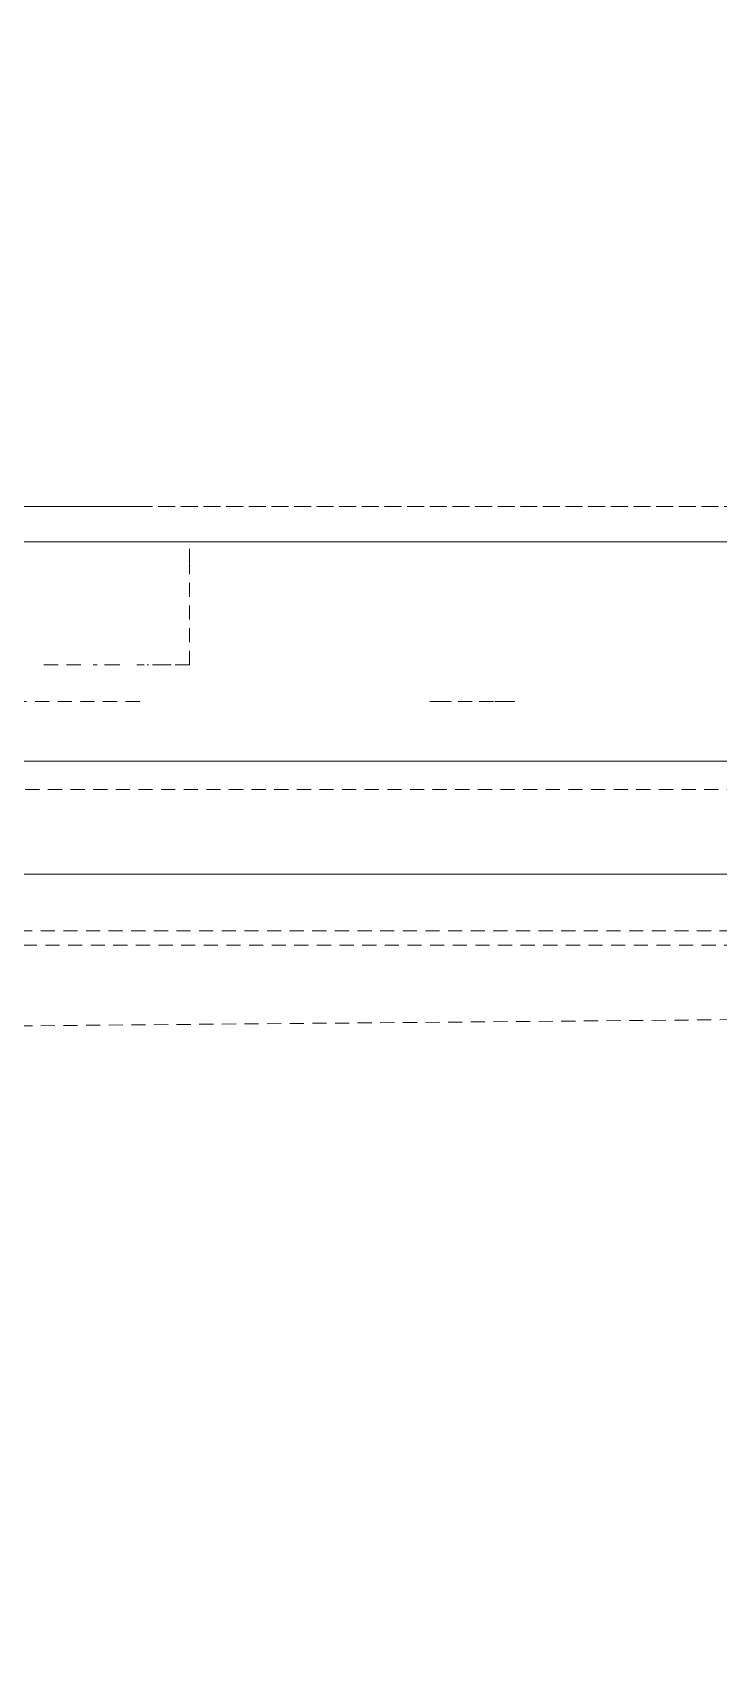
# Model space of a CAD drawing. Header units: millimetres. Extents: x -10915 to 60194, y -32941 to 46712.
# Drawn here: x 47191.4 to 47239.9, y 8797.7 to 8912.9 of the extents above; entities that cross this region are included whole.
import ezdxf

# ---------------------------------------------------------------- set-up
doc = ezdxf.new("R2010")
doc.units = ezdxf.units.MM
doc.linetypes.add('200_ШТРИХ_ш1п0_6_', pattern=[1.6, 1, -0.6])
doc.layers.add('Перекрытие штриховка', color=7, linetype='Continuous', lineweight=18)
doc.layers.add('Сантехника', color=7, linetype='Continuous', lineweight=18)

# ---------------------------------------------------------------- blocks, each defined once
blk = doc.blocks.new('Reece_Tap_Wolfen_Drinking-Fountain - 10 L_Stainless Steel-7189108-План полов 2-го этажа')
at = {"layer": 'Сантехника', "linetype": '200_ШТРИХ_ш1п0_6_'}
for p, q in [((134, 155), (-134, 155)), ((-113.38, 124), (91.41, 124)), ((-94.5, 117.74), (91.41, 119.36))]:
    blk.add_line(p, q, dxfattribs=at)
at = {"layer": 'Сантехника', "color": 251, "linetype": '200_ШТРИХ_ш1п0_6_', "true_color": 0x666666}
for p, q in [((-110, 155), (110, 155)), ((110, 155), (-110, 155)), ((120, 137), (-120, 137)), ((91.41, 129), (-113.38, 129)), ((-113.38, 129), (91.41, 129)), ((-104.11, 125), (91.41, 125)), ((-104.11, 125), (91.41, 125))]:
    blk.add_line(p, q, dxfattribs=at)
at = {"layer": 'Сантехника', "color": 253, "linetype": '200_ШТРИХ_ш1п0_6_', "true_color": 0xa3a3a3}
for p, q in [((110, 155), (-110, 155)), ((-110, 152.5), (109.92, 152.5)), ((-23.51, 141.22), (-46.23, 141.22)), ((-23.51, 141.22), (-46.23, 141.22)), ((-120, 137), (120, 137)), ((120, 137), (-120, 137)), ((-134, 135), (134, 135)), ((-134, 135), (134, 135))]:
    blk.add_line(p, q, dxfattribs=at)
at = {"layer": 'Сантехника', "color": 253, "lineweight": 9, "true_color": 0xa3a3a3}
for q in [(-72.51, 155), (-24.35, 155)]:
    blk.add_line((-23.51, 155), q, dxfattribs=at)
at = {"layer": 'Сантехника', "color": 9, "lineweight": 9, "true_color": 0xc7c7c7}
for p, q in [((-24.35, 155), (-30.69, 155)), ((-29.66, 155), (-29.01, 155)), ((-29.66, 155), (-29.01, 155)), ((-46.23, 152.5), (-23.51, 152.5)), ((-24.35, 152.5), (-23.51, 152.5))]:
    blk.add_line(p, q, dxfattribs=at)
at = {"layer": 'Сантехника', "color": 9, "linetype": '200_ШТРИХ_ш1п0_6_', "true_color": 0xc7c7c7}
for p, q in [((-46.23, 152.5), (-23.51, 152.5)), ((-24.35, 152.5), (-23.51, 152.5)), ((109.92, 152.5), (-23.51, 152.5)), ((-23.51, 152.5), (109.92, 152.5)), ((-20, 143.8), (-20, 150.97)), ((-20, 143.8), (-23.71, 143.8)), ((-21.28, 143.8), (-22.98, 143.8)), ((-20, 143.8), (-21.28, 143.8)), ((-2.12, 141.22), (-3, 141.22)), ((-2.6, 141.22), (-3, 141.22)), ((-1.5, 141.22), (-2.6, 141.22)), ((-1.5, 141.22), (-2.12, 141.22)), ((0, 141.22), (-1.5, 141.22)), ((0, 141.22), (-1.5, 141.22)), ((1.5, 141.22), (0, 141.22)), ((1.5, 141.22), (0, 141.22)), ((2.6, 141.22), (1.5, 141.22)), ((2.6, 141.22), (1.5, 141.22)), ((3, 141.22), (2.6, 141.22)), ((3, 141.22), (2.6, 141.22)), ((-120, 137), (120, 137)), ((120, 137), (-120, 137))]:
    blk.add_line(p, q, dxfattribs=at)
at = {"layer": 'Сантехника', "color": 254, "lineweight": 9, "true_color": 0xdddddd}
for p, q in [((-30.69, 152.5), (-24.35, 152.5)), ((-29.01, 152.5), (-29.66, 152.5)), ((-29.01, 152.5), (-29.66, 152.5))]:
    blk.add_line(p, q, dxfattribs=at)
at = {"layer": 'Сантехника', "color": 254, "linetype": '200_ШТРИХ_ш1п0_6_', "true_color": 0xeaeaea}
for p, q in [((-24.35, 152.5), (-30.69, 152.5)), ((-30.69, 152.5), (-24.35, 152.5)), ((-23.51, 152.5), (-20, 152.5)), ((-22.98, 152.5), (-20, 152.5)), ((-2.12, 152.5), (-20, 152.5)), ((-20, 151), (-20, 152.32)), ((20, 152.5), (2.12, 152.5)), ((-20, 143.8), (-20, 150.97)), ((-27.69, 143.8), (-30.69, 143.8)), ((-27.68, 143.8), (-29.63, 143.8)), ((-24.91, 143.8), (-26.8, 143.8)), ((-25, 143.8), (-26.78, 143.8)), ((-20, 143.8), (-23.71, 143.8)), ((-20, 143.8), (-22.98, 143.8)), ((-120, 137), (120, 137)), ((-120, 137), (120, 137))]:
    blk.add_line(p, q, dxfattribs=at)
at = {"layer": 'Сантехника', "color": 7, "linetype": '200_ШТРИХ_ш1п0_6_', "true_color": 0xfdfdfd}
for p, q in [((-24.35, 152.5), (-30.69, 152.5)), ((-30.69, 152.5), (-24.35, 152.5)), ((-24.35, 152.5), (-30.69, 152.5)), ((-30.69, 152.5), (-24.35, 152.5)), ((-30.69, 152.5), (-24.35, 152.5)), ((-30.69, 152.5), (-24.35, 152.5)), ((-30.69, 152.5), (-24.35, 152.5)), ((-30.69, 152.5), (-24.35, 152.5)), ((-30.69, 152.5), (-24.35, 152.5)), ((-30.69, 152.5), (-24.35, 152.5)), ((-30.69, 152.5), (-24.35, 152.5)), ((-30.69, 152.5), (-24.35, 152.5)), ((-30.69, 152.5), (-24.35, 152.5)), ((-30.69, 152.5), (-24.35, 152.5)), ((-30.69, 152.5), (-24.35, 152.5)), ((-30.69, 152.5), (-24.35, 152.5)), ((-30.69, 152.5), (-24.35, 152.5)), ((-30.69, 152.5), (-24.35, 152.5)), ((-30.69, 152.5), (-24.35, 152.5)), ((-30.69, 152.5), (-24.35, 152.5)), ((-30.69, 152.5), (-24.35, 152.5)), ((-30.69, 152.5), (-24.35, 152.5)), ((-30.69, 152.5), (-24.35, 152.5)), ((-29.63, 152.5), (-27.26, 152.5)), ((-29.63, 152.5), (-27.26, 152.5)), ((-29.63, 152.5), (-27.26, 152.5)), ((-29.63, 152.5), (-27.26, 152.5)), ((-29.63, 152.5), (-27.26, 152.5)), ((-29.63, 152.5), (-27.26, 152.5)), ((-29.63, 152.5), (-27.26, 152.5)), ((-29.63, 152.5), (-27.26, 152.5)), ((-29.63, 152.5), (-27.26, 152.5)), ((-29.63, 152.5), (-27.26, 152.5)), ((-29.63, 152.5), (-27.26, 152.5)), ((-29.63, 152.5), (-27.26, 152.5)), ((-29.63, 152.5), (-27.26, 152.5)), ((-29.63, 152.5), (-27.26, 152.5)), ((-29.63, 152.5), (-27.26, 152.5)), ((-29.63, 152.5), (-27.26, 152.5)), ((-29.63, 152.5), (-27.26, 152.5)), ((-29.63, 152.5), (-27.26, 152.5)), ((-29.63, 152.5), (-27.26, 152.5)), ((-29.63, 152.5), (-27.26, 152.5)), ((-26.78, 152.5), (-25, 152.5)), ((-26.78, 152.5), (-25, 152.5)), ((-26.78, 152.5), (-25, 152.5)), ((-26.78, 152.5), (-25, 152.5)), ((-26.78, 152.5), (-25, 152.5)), ((-26.78, 152.5), (-25, 152.5)), ((-26.78, 152.5), (-25, 152.5)), ((-26.78, 152.5), (-25, 152.5)), ((-26.78, 152.5), (-25, 152.5)), ((-26.78, 152.5), (-25, 152.5)), ((-26.78, 152.5), (-25, 152.5)), ((-26.78, 152.5), (-25, 152.5)), ((-26.78, 152.5), (-25, 152.5)), ((-26.78, 152.5), (-25, 152.5)), ((-26.78, 152.5), (-25, 152.5)), ((-26.78, 152.5), (-25, 152.5)), ((-26.78, 152.5), (-25, 152.5)), ((-26.78, 152.5), (-25, 152.5)), ((-26.78, 152.5), (-25, 152.5)), ((-26.78, 152.5), (-25, 152.5)), ((-20, 152.5), (-23.51, 152.5)), ((-23.51, 152.5), (-20, 152.5)), ((-20, 152.5), (-23.51, 152.5)), ((-23.51, 152.5), (-20, 152.5)), ((-23.51, 152.5), (-20, 152.5)), ((-23.51, 152.5), (-20, 152.5)), ((-23.51, 152.5), (-20, 152.5)), ((-23.51, 152.5), (-20, 152.5)), ((-23.51, 152.5), (-20, 152.5)), ((-23.51, 152.5), (-20, 152.5)), ((-23.51, 152.5), (-20, 152.5)), ((-23.51, 152.5), (-20, 152.5)), ((-23.51, 152.5), (-20, 152.5)), ((-23.51, 152.5), (-20, 152.5)), ((-23.51, 152.5), (-20, 152.5)), ((-23.51, 152.5), (-20, 152.5)), ((-23.51, 152.5), (-20, 152.5)), ((-23.51, 152.5), (-20, 152.5)), ((-23.51, 152.5), (-20, 152.5)), ((-23.51, 152.5), (-20, 152.5)), ((-23.51, 152.5), (-20, 152.5)), ((-22.98, 152.5), (-21.28, 152.5)), ((-22.98, 152.5), (-20, 152.5)), ((-22.98, 152.5), (-20, 152.5)), ((-22.98, 152.5), (-20, 152.5)), ((-22.98, 152.5), (-20, 152.5)), ((-22.98, 152.5), (-21.28, 152.5)), ((-22.98, 152.5), (-20, 152.5)), ((-22.98, 152.5), (-20, 152.5)), ((-22.98, 152.5), (-20, 152.5)), ((-22.98, 152.5), (-20, 152.5)), ((-22.98, 152.5), (-20, 152.5)), ((-22.98, 152.5), (-20, 152.5)), ((-22.98, 152.5), (-20, 152.5)), ((-22.98, 152.5), (-20, 152.5)), ((-22.98, 152.5), (-20, 152.5)), ((-22.98, 152.5), (-20, 152.5)), ((-22.98, 152.5), (-20, 152.5)), ((-22.98, 152.5), (-20, 152.5)), ((-21.28, 152.5), (-20, 152.5)), ((-21.28, 152.5), (-20, 152.5)), ((-20, 151), (-20, 152.32)), ((-20, 151), (-20, 152.32)), ((-20, 151), (-20, 152.32)), ((-20, 151), (-20, 152.32)), ((-20, 151), (-20, 152.32)), ((-20, 151), (-20, 152.32)), ((-20, 151), (-20, 152.32)), ((-20, 151), (-20, 152.32)), ((-20, 151), (-20, 152.32)), ((-20, 151), (-20, 152.32)), ((-20, 151), (-20, 152.32)), ((-20, 151), (-20, 152.32)), ((-20, 151), (-20, 152.32)), ((-20, 151), (-20, 152.32)), ((-20, 151), (-20, 152.32)), ((-20, 151), (-20, 152.32)), ((-20, 151), (-20, 152.32)), ((-20, 151), (-20, 152.32)), ((-20, 143.8), (-20, 150.97)), ((-20, 143.8), (-20, 150.97)), ((-20, 143.8), (-20, 150.97)), ((-20, 143.8), (-20, 150.97)), ((-20, 143.8), (-20, 150.97)), ((-20, 143.8), (-20, 150.97)), ((-20, 143.8), (-20, 150.97)), ((-20, 143.8), (-20, 150.97)), ((-20, 143.8), (-20, 150.97)), ((-20, 143.8), (-20, 150.97)), ((-20, 143.8), (-20, 150.97)), ((-20, 143.8), (-20, 150.97)), ((-20, 143.8), (-20, 150.97)), ((-20, 143.8), (-20, 150.97)), ((-20, 143.8), (-20, 150.97)), ((-20, 143.8), (-20, 150.97)), ((-20, 143.8), (-20, 150.97)), ((-27.69, 143.8), (-30.69, 143.8)), ((-27.69, 143.8), (-30.69, 143.8)), ((-27.69, 143.8), (-30.69, 143.8)), ((-27.69, 143.8), (-30.69, 143.8)), ((-27.69, 143.8), (-30.69, 143.8)), ((-27.69, 143.8), (-30.69, 143.8)), ((-27.69, 143.8), (-30.69, 143.8)), ((-27.69, 143.8), (-30.69, 143.8)), ((-27.69, 143.8), (-30.69, 143.8)), ((-27.69, 143.8), (-30.69, 143.8)), ((-27.69, 143.8), (-30.69, 143.8)), ((-27.69, 143.8), (-30.69, 143.8)), ((-27.69, 143.8), (-30.69, 143.8)), ((-27.69, 143.8), (-30.69, 143.8)), ((-27.69, 143.8), (-30.69, 143.8)), ((-27.69, 143.8), (-30.69, 143.8)), ((-27.69, 143.8), (-30.69, 143.8)), ((-27.69, 143.8), (-30.69, 143.8)), ((-27.68, 143.8), (-29.63, 143.8)), ((-27.68, 143.8), (-29.63, 143.8)), ((-27.68, 143.8), (-29.63, 143.8)), ((-27.68, 143.8), (-29.63, 143.8)), ((-27.68, 143.8), (-29.63, 143.8)), ((-27.68, 143.8), (-29.63, 143.8)), ((-27.68, 143.8), (-29.63, 143.8)), ((-27.68, 143.8), (-29.63, 143.8)), ((-27.68, 143.8), (-29.63, 143.8)), ((-27.68, 143.8), (-29.63, 143.8)), ((-27.68, 143.8), (-29.63, 143.8)), ((-27.68, 143.8), (-29.63, 143.8)), ((-27.68, 143.8), (-29.63, 143.8)), ((-27.68, 143.8), (-29.63, 143.8)), ((-27.68, 143.8), (-29.63, 143.8)), ((-27.68, 143.8), (-29.63, 143.8)), ((-27.68, 143.8), (-29.63, 143.8)), ((-27.68, 143.8), (-29.63, 143.8)), ((-24.91, 143.8), (-26.8, 143.8)), ((-24.91, 143.8), (-26.8, 143.8)), ((-24.91, 143.8), (-26.8, 143.8)), ((-24.91, 143.8), (-26.8, 143.8)), ((-24.91, 143.8), (-26.8, 143.8)), ((-24.91, 143.8), (-26.8, 143.8)), ((-24.91, 143.8), (-26.8, 143.8)), ((-24.91, 143.8), (-26.8, 143.8)), ((-24.91, 143.8), (-26.8, 143.8)), ((-24.91, 143.8), (-26.8, 143.8)), ((-24.91, 143.8), (-26.8, 143.8)), ((-24.91, 143.8), (-26.8, 143.8)), ((-24.91, 143.8), (-26.8, 143.8)), ((-24.91, 143.8), (-26.8, 143.8)), ((-24.91, 143.8), (-26.8, 143.8)), ((-24.91, 143.8), (-26.8, 143.8)), ((-24.91, 143.8), (-26.8, 143.8)), ((-24.91, 143.8), (-26.8, 143.8)), ((-25, 143.8), (-26.78, 143.8)), ((-25, 143.8), (-26.78, 143.8)), ((-25, 143.8), (-26.78, 143.8)), ((-25, 143.8), (-26.78, 143.8)), ((-25, 143.8), (-26.78, 143.8)), ((-25, 143.8), (-26.78, 143.8)), ((-25, 143.8), (-26.78, 143.8)), ((-25, 143.8), (-26.78, 143.8)), ((-25, 143.8), (-26.78, 143.8)), ((-25, 143.8), (-26.78, 143.8)), ((-25, 143.8), (-26.78, 143.8)), ((-25, 143.8), (-26.78, 143.8)), ((-25, 143.8), (-26.78, 143.8)), ((-25, 143.8), (-26.78, 143.8)), ((-25, 143.8), (-26.78, 143.8)), ((-25, 143.8), (-26.78, 143.8)), ((-25, 143.8), (-26.78, 143.8)), ((-25, 143.8), (-26.78, 143.8)), ((-20, 143.8), (-23.71, 143.8)), ((-20, 143.8), (-23.71, 143.8)), ((-20, 143.8), (-23.71, 143.8)), ((-20, 143.8), (-23.71, 143.8)), ((-20, 143.8), (-23.71, 143.8)), ((-20, 143.8), (-23.71, 143.8)), ((-20, 143.8), (-23.71, 143.8)), ((-20, 143.8), (-23.71, 143.8)), ((-20, 143.8), (-23.71, 143.8)), ((-20, 143.8), (-23.71, 143.8)), ((-20, 143.8), (-23.71, 143.8)), ((-20, 143.8), (-23.71, 143.8)), ((-20, 143.8), (-23.71, 143.8)), ((-20, 143.8), (-23.71, 143.8)), ((-20, 143.8), (-23.71, 143.8)), ((-20, 143.8), (-23.71, 143.8)), ((-20, 143.8), (-23.71, 143.8)), ((-20, 143.8), (-22.98, 143.8)), ((-20, 143.8), (-22.98, 143.8)), ((-20, 143.8), (-22.98, 143.8)), ((-20, 143.8), (-22.98, 143.8)), ((-20, 143.8), (-22.98, 143.8)), ((-20, 143.8), (-22.98, 143.8)), ((-20, 143.8), (-22.98, 143.8)), ((-21.28, 143.8), (-22.98, 143.8)), ((-20, 143.8), (-22.98, 143.8)), ((-20, 143.8), (-22.98, 143.8)), ((-20, 143.8), (-22.98, 143.8)), ((-20, 143.8), (-22.98, 143.8)), ((-20, 143.8), (-22.98, 143.8)), ((-20, 143.8), (-22.98, 143.8)), ((-20, 143.8), (-22.98, 143.8)), ((-20, 143.8), (-22.98, 143.8)), ((-20, 143.8), (-22.98, 143.8)), ((-20, 143.8), (-21.28, 143.8))]:
    blk.add_line(p, q, dxfattribs=at)
at = {"layer": 'Сантехника', "color": 254, "linetype": '200_ШТРИХ_ш1п0_6_', "true_color": 0xdddddd}
for p, q in [((-30.69, 152.5), (-26.8, 152.5)), ((-26.8, 152.5), (-24.35, 152.5)), ((-23.51, 152.5), (-20, 152.5)), ((-22.98, 152.5), (-20, 152.5)), ((-2.12, 152.5), (-20, 152.5)), ((-20, 152.5), (-2.12, 152.5)), ((-20, 151), (-20, 152.32)), ((-3, 152.5), (-2.9, 152.5)), ((-3, 152.5), (0, 152.5)), ((-2.9, 152.5), (-2.12, 152.5)), ((-2.12, 152.5), (0.78, 152.5)), ((0, 152.5), (1.5, 152.5)), ((0.78, 152.5), (3, 152.5)), ((1.5, 152.5), (2.6, 152.5)), ((20, 152.5), (2.12, 152.5)), ((2.12, 152.5), (20, 152.5)), ((2.6, 152.5), (3, 152.5)), ((-20, 143.8), (-20, 150.97)), ((-27.69, 143.8), (-30.69, 143.8)), ((-27.68, 143.8), (-29.63, 143.8)), ((-24.91, 143.8), (-26.8, 143.8)), ((-25, 143.8), (-26.78, 143.8)), ((-20, 143.8), (-23.71, 143.8)), ((-20, 143.8), (-22.98, 143.8)), ((120, 137), (-120, 137))]:
    blk.add_line(p, q, dxfattribs=at)
at = {"layer": 'Сантехника', "color": 7, "linetype": '200_ШТРИХ_ш1п0_6_', "true_color": 0xfcfcfc}
for p, q in [((-30.69, 152.5), (-24.35, 152.5)), ((-29.63, 152.5), (-27.26, 152.5)), ((-26.78, 152.5), (-25, 152.5)), ((-23.51, 152.5), (-20, 152.5)), ((-22.98, 152.5), (-20, 152.5)), ((-20, 151), (-20, 152.32)), ((-20, 143.8), (-20, 150.97)), ((-27.69, 143.8), (-30.69, 143.8)), ((-27.68, 143.8), (-29.63, 143.8)), ((-24.91, 143.8), (-26.8, 143.8)), ((-25, 143.8), (-26.78, 143.8)), ((-20, 143.8), (-23.71, 143.8)), ((-21.28, 143.8), (-22.98, 143.8)), ((-20, 143.8), (-21.28, 143.8))]:
    blk.add_line(p, q, dxfattribs=at)
at = {"layer": 'Сантехника', "color": 7, "linetype": '200_ШТРИХ_ш1п0_6_', "true_color": 0xfafafa}
for p, q in [((-30.69, 152.5), (-24.35, 152.5)), ((-29.63, 152.5), (-27.26, 152.5)), ((-26.78, 152.5), (-25, 152.5)), ((-23.51, 152.5), (-20, 152.5)), ((-22.98, 152.5), (-20, 152.5)), ((-20, 151), (-20, 152.32)), ((-20, 143.8), (-20, 150.97)), ((-27.69, 143.8), (-30.69, 143.8)), ((-27.68, 143.8), (-29.63, 143.8)), ((-24.91, 143.8), (-26.8, 143.8)), ((-25, 143.8), (-26.78, 143.8)), ((-20, 143.8), (-23.71, 143.8)), ((-20, 143.8), (-22.98, 143.8))]:
    blk.add_line(p, q, dxfattribs=at)
at = {"layer": 'Сантехника', "color": 7, "linetype": '200_ШТРИХ_ш1п0_6_', "true_color": 0xf7f7f7}
for p, q in [((-30.69, 152.5), (-24.35, 152.5)), ((-29.63, 152.5), (-27.26, 152.5)), ((-26.78, 152.5), (-25, 152.5)), ((-23.51, 152.5), (-20, 152.5)), ((-22.98, 152.5), (-20, 152.5)), ((-20, 151), (-20, 152.32)), ((-20, 143.8), (-20, 150.97)), ((-27.69, 143.8), (-30.69, 143.8)), ((-27.68, 143.8), (-29.63, 143.8)), ((-24.91, 143.8), (-26.8, 143.8)), ((-25, 143.8), (-26.78, 143.8)), ((-20, 143.8), (-23.71, 143.8)), ((-20, 143.8), (-22.98, 143.8))]:
    blk.add_line(p, q, dxfattribs=at)
at = {"layer": 'Сантехника', "color": 7, "linetype": '200_ШТРИХ_ш1п0_6_', "true_color": 0xf2f2f2}
for p, q in [((-30.69, 152.5), (-24.35, 152.5)), ((-29.63, 152.5), (-27.26, 152.5)), ((-26.78, 152.5), (-25, 152.5)), ((-23.51, 152.5), (-20, 152.5)), ((-22.98, 152.5), (-20, 152.5)), ((-20, 151), (-20, 152.32)), ((-20, 143.8), (-20, 150.97)), ((-27.69, 143.8), (-30.69, 143.8)), ((-27.68, 143.8), (-29.63, 143.8)), ((-24.91, 143.8), (-26.8, 143.8)), ((-25, 143.8), (-26.78, 143.8)), ((-20, 143.8), (-23.71, 143.8)), ((-20, 143.8), (-22.98, 143.8))]:
    blk.add_line(p, q, dxfattribs=at)

msp = doc.modelspace()

# ---------------------------------------------------------------- hatches: boundary and pattern name
at = {"layer": 'Перекрытие штриховка', "lineweight": 9, "true_color": 0x787878}
h = msp.add_hatch(dxfattribs=at)
h.set_pattern_fill('FP_83', color=8, style=0, pattern_type=2)
h.set_pattern_definition([(0, (2602.2, 10785.6), (0, 500), []), (90, (2602.2, 10785.6), (-500, 3e-14), [])])
h.paths.add_polyline_path([(47076.468, 8874.26), (47077.384, 8873.943), (47077.212, 8874.482)])
h.paths.add_polyline_path([(47372.331, 8870.461), (47371.412, 8869.172), (47372.94, 8868.416), (47372.494, 8869.913)])
h.paths.add_polyline_path([(48963, 9646.429), (48965, 9644.429), (48965, 9646.429)])
h.paths.add_polyline_path([(44177, 8627.057), (44190, 8627.057), (44190, 8652.057), (43455, 8652.057), (43455, 8662.057), (44200, 8662.057), (44200, 8627.057), (47067.5, 8627.057), (47068.181, 8858.429), (47073.106, 8871.996), (47082.141, 8877.197), (47083.31, 8877.51), (47085.506, 8878.71), (47125.503, 8879.475), (47125.503, 8889.499), (47138.494, 8889.499), (47138.494, 8879.475), (47356.5, 8878.747), (47370.753, 8872.805), (47375.229, 8864.595), (47375.297, 8863.929), (47376.782, 8861.429), (47377.5, 8796.831), (47377.5, 8627.057), (47394.5, 8627.057), (47394.5, 9017.057), (47410.5, 9017.057), (47410.5, 9634.429), (47408.5, 9634.429), (47408.5, 9646.429), (48940, 9646.429), (48940, 9834.429), (48950, 9834.429), (48950, 9646.429), (48963, 9646.429), (48963, 9834.429), (48975, 9834.429), (48975, 9933.07), (48540.891, 10685.294), (48546.379, 10688.463), (48552.129, 10678.504), (48575.512, 10692.004), (48581.262, 10682.044), (48586.938, 10685.213), (48975, 10013.07), (48975, 10864.429), (48963, 10864.429), (48963, 12176.921), (48950, 12176.8), (48950, 10864.429), (48940, 10864.429), (48940, 12176.921), (48110, 12176.921), (48110, 12459.671), (46498.396, 12459.671), (46498.396, 12155.656), (44542.063, 12155.656), (44542.063, 12165.656), (46488.396, 12165.656), (46488.396, 12459.671), (46475.396, 12459.671), (46475.396, 12180.656), (46473.396, 12180.656), (46473.396, 12178.656), (44542.063, 12178.656), (44542.063, 12210.656), (42842.063, 12210.197), (42842.063, 12178.656), (41726.321, 12178.656), (41726.321, 12165.656), (42842.063, 12165.656), (42842.063, 12155.656), (41726.321, 12155.656), (41726.321, 9058.345), (41995.572, 9058.345), (41995.572, 8880.36), (41995.573, 8880.284), (41997.223, 8662.057), (42385, 8662.057), (42385, 8652.057), (41984.298, 8652.057), (41984.488, 8639.057), (42385, 8639.057), (42385, 8627.057), (43455, 8627.057), (43455, 8639.057), (44175, 8639.057), (44175.031, 8637.057), (44177, 8637.057)])
h.paths.add_polyline_path([(41942.486, 8627.057), (41940.811, 8848.517), (41918.619, 8848.292), (41921.053, 8627.057), (41940.811, 8627.057)])
h.paths.add_polyline_path([(41984.298, 8637.057), (41984.412, 8637.057), (41984.223, 8638.882), (41982.572, 8637.057), (41984.223, 8637.057)])
h.paths.add_polyline_path([(41984.298, 8662.057), (41987.223, 8662.057), (41985.572, 9033.345), (41985.572, 9048.345), (41726.321, 9048.345), (41726.974, 9035.345), (41982.572, 9035.345), (41982.814, 8848.292), (41984.223, 8662.057)])
h.paths.add_polyline_path([(47085.5, 8858.93), (47084.352, 8860.147), (47085.021, 8859.049)])
h.paths.add_polyline_path([(47359.5, 8858.936), (47360.939, 8860.433), (47360.377, 8861.429), (47359.5, 8859.81), (47359.5, 8859.136)])
h.paths.add_polyline_path([(41930.572, 8868.292), (41930.572, 8983.345), (41917.133, 8983.345), (41919.006, 8868.292)])
h.paths.add_polyline_path([(48940, 12186.921), (48963, 12186.921), (48963, 12199.921), (48135, 12199.921), (48135, 12201.921), (48133, 12201.921), (48133, 12459.671), (48120, 12459.671), (48120, 12186.921), (48785.654, 12186.921)])
h.paths.add_polyline_path([(46450.997, 12190.656), (46463.396, 12190.742), (46463.396, 12345.656), (46443.396, 12345.656), (46443.396, 12210.656), (46447.063, 12210.656), (46447.063, 12190.656)])
h.paths.add_polyline_path([(48963, 12199.921), (48965, 12201.921), (48963, 12201.921)])
h.paths.add_polyline_path([(48145, 12211.921), (48165, 12211.921), (48165, 12330.656), (48145, 12330.656), (48145, 12231.674)])

# ---------------------------------------------------------------- block references
at = {"layer": 'Сантехника', "color": 253, "linetype": '200_ШТРИХ_ш1п0_6_', "true_color": 0xa3a3a3}
msp.add_blockref('Reece_Tap_Wolfen_Drinking-Fountain - 10 L_Stainless Steel-7189108-План полов 2-го этажа', (47222.5, 8724.429), dxfattribs=at)

doc.saveas('drawing.dxf')
